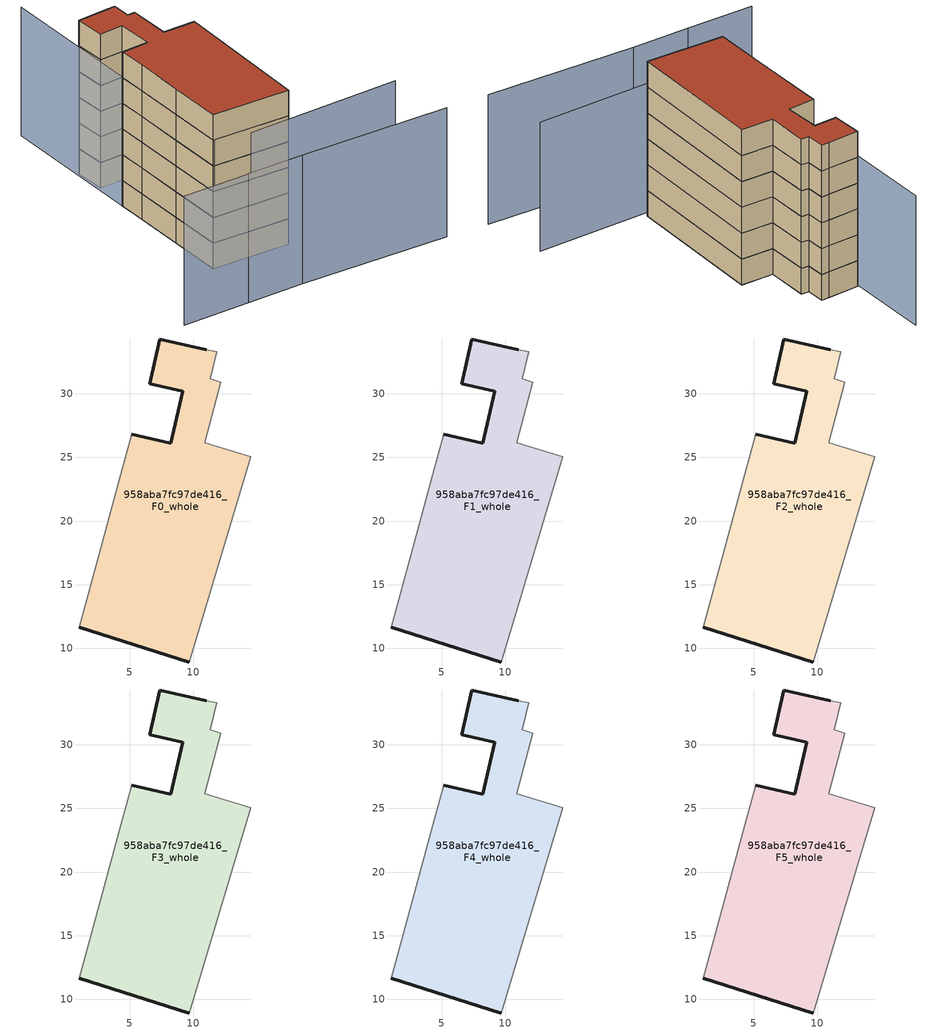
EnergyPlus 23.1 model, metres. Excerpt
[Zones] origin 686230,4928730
958aba7fc97de416_F0_whole
 floor ground (EU_floor_Construction): 9.71,8.92 14.53,25.07 10.91,26.15 12.17,30.9 11.35,31.2 11.87,33.3 11.01,33.47 7.39,34.31 6.57,30.81 9.18,30.2 8.23,26.12 5.16,26.84 4.3,23.66 2.72,17.85 1.04,11.67 z0
 wall outside (EU_wall_Construction): 5.16,26.84 8.23,26.12 9.18,30.2 6.57,30.81 7.39,34.31 11.01,33.47 / 9.71,8.92 1.04,11.67 z0:3
 wall adiabatic (EU_wall_Construction): 1.04,11.67 2.72,17.85 4.3,23.66 5.16,26.84 / 11.01,33.47 11.87,33.3 11.35,31.2 12.17,30.9 10.91,26.15 14.53,25.07 9.71,8.92 z0:3
958aba7fc97de416_F1_whole
 floor to 958aba7fc97de416_F0_whole (EU_floor_Construction): 9.71,8.92 14.53,25.07 10.91,26.15 12.17,30.9 11.35,31.2 11.87,33.3 11.01,33.47 7.39,34.31 6.57,30.81 9.18,30.2 8.23,26.12 5.16,26.84 4.3,23.66 2.72,17.85 1.04,11.67 z3
 wall outside (EU_wall_Construction): 5.16,26.84 8.23,26.12 9.18,30.2 6.57,30.81 7.39,34.31 11.01,33.47 / 9.71,8.92 1.04,11.67 z3:6
 wall adiabatic (EU_wall_Construction): 1.04,11.67 2.72,17.85 4.3,23.66 5.16,26.84 / 11.01,33.47 11.87,33.3 11.35,31.2 12.17,30.9 10.91,26.15 14.53,25.07 9.71,8.92 z3:6
958aba7fc97de416_F2_whole
 floor to 958aba7fc97de416_F1_whole (EU_floor_Construction): 9.71,8.92 14.53,25.07 10.91,26.15 12.17,30.9 11.35,31.2 11.87,33.3 11.01,33.47 7.39,34.31 6.57,30.81 9.18,30.2 8.23,26.12 5.16,26.84 4.3,23.66 2.72,17.85 1.04,11.67 z6
 wall outside (EU_wall_Construction): 5.16,26.84 8.23,26.12 9.18,30.2 6.57,30.81 7.39,34.31 11.01,33.47 / 9.71,8.92 1.04,11.67 z6:9
 wall adiabatic (EU_wall_Construction): 1.04,11.67 2.72,17.85 4.3,23.66 5.16,26.84 / 11.01,33.47 11.87,33.3 11.35,31.2 12.17,30.9 10.91,26.15 14.53,25.07 9.71,8.92 z6:9
958aba7fc97de416_F3_whole
 floor to 958aba7fc97de416_F2_whole (EU_floor_Construction): 9.71,8.92 14.53,25.07 10.91,26.15 12.17,30.9 11.35,31.2 11.87,33.3 11.01,33.47 7.39,34.31 6.57,30.81 9.18,30.2 8.23,26.12 5.16,26.84 4.3,23.66 2.72,17.85 1.04,11.67 z9
 wall outside (EU_wall_Construction): 5.16,26.84 8.23,26.12 9.18,30.2 6.57,30.81 7.39,34.31 11.01,33.47 / 9.71,8.92 1.04,11.67 z9:12
 wall adiabatic (EU_wall_Construction): 1.04,11.67 2.72,17.85 4.3,23.66 5.16,26.84 / 11.01,33.47 11.87,33.3 11.35,31.2 12.17,30.9 10.91,26.15 14.53,25.07 9.71,8.92 z9:12
958aba7fc97de416_F4_whole
 floor to 958aba7fc97de416_F3_whole (EU_floor_Construction): 9.71,8.92 14.53,25.07 10.91,26.15 12.17,30.9 11.35,31.2 11.87,33.3 11.01,33.47 7.39,34.31 6.57,30.81 9.18,30.2 8.23,26.12 5.16,26.84 4.3,23.66 2.72,17.85 1.04,11.67 z12
 wall outside (EU_wall_Construction): 5.16,26.84 8.23,26.12 9.18,30.2 6.57,30.81 7.39,34.31 11.01,33.47 / 9.71,8.92 1.04,11.67 z12:15
 wall adiabatic (EU_wall_Construction): 1.04,11.67 2.72,17.85 4.3,23.66 5.16,26.84 / 11.01,33.47 11.87,33.3 11.35,31.2 12.17,30.9 10.91,26.15 14.53,25.07 9.71,8.92 z12:15
958aba7fc97de416_F5_whole
 floor to 958aba7fc97de416_F4_whole (EU_floor_Construction): 9.71,8.92 14.53,25.07 10.91,26.15 12.17,30.9 11.35,31.2 11.87,33.3 11.01,33.47 7.39,34.31 6.57,30.81 9.18,30.2 8.23,26.12 5.16,26.84 4.3,23.66 2.72,17.85 1.04,11.67 z15
 wall outside (EU_wall_Construction): 5.16,26.84 8.23,26.12 9.18,30.2 6.57,30.81 7.39,34.31 11.01,33.47 / 9.71,8.92 1.04,11.67 z15:18
 wall adiabatic (EU_wall_Construction): 1.04,11.67 2.72,17.85 4.3,23.66 5.16,26.84 / 11.01,33.47 11.87,33.3 11.35,31.2 12.17,30.9 10.91,26.15 14.53,25.07 9.71,8.92 z15:18
 roof outside (EU_roof_Construction): 11.87,33.3 11.35,31.2 12.17,30.9 10.91,26.15 14.53,25.07 9.71,8.92 1.04,11.67 2.72,17.85 4.3,23.66 5.16,26.84 8.23,26.12 9.18,30.2 6.57,30.81 7.39,34.31 11.01,33.47 z18
shading: -2.04,4.67 4.38,2.83 / 4.38,2.83 21.03,-2.5 / 22,5.02 4.64,9.67 / 9.77,43.77 1,11.54 / -9.61,6.82 -2.04,4.66 z0:15
[Building]
EU S2 Campaign: North Axis=0; Terrain=City; Solar Distribution=FullExterior
[Site:Location]
Bologna: Latitude=44.5; Longitude=11.25; Time Zone=1; Elevation=37
[SizingPeriod:WeatherFileDays]
AnnualSizingPeriod: Begin Month=1; Begin Day of Month=1; End Month=12; End Day of Month=31; Day of Week for Start Day=Monday; Use Weather File Daylight Saving Period=No; Use Weather File Rain and Snow Indicators=No
[MATERIAL]
EU_InternalMass_Material: Roughness=MediumRough; Thickness=0.1; Conductivity=1; Density=1800; Specific Heat=900; Thermal Absorptance=0.9; Solar Absorptance=0.7; Visible Absorptance=0.7
[MATERIAL:NOMASS] Roughness=MediumRough; Thermal Absorptance=0.9; Solar Absorptance=0.7; Visible Absorptance=0.7
Name | Thermal Resistance
EU_wall_NoMass | 0.905828
EU_roof_NoMass | 0.37593
EU_floor_NoMass | 0.67114
[CONSTRUCTION]
EU_wall_Construction: EU_wall_NoMass
EU_roof_Construction: EU_roof_NoMass
EU_floor_Construction: EU_floor_NoMass
EU_InternalMass_Construction: EU_InternalMass_Material
[ZONE] Type=1; Multiplier=1; Ceiling Height=autocalculate; Floor Area=autocalculate; Part of Total Floor Area=Yes
Name | Volume
958aba7fc97de416_F0_whole | 540.301
958aba7fc97de416_F1_whole; 958aba7fc97de416_F2_whole; 958aba7fc97de416_F3_whole; 958aba7fc97de416_F4_whole; 958aba7fc97de416_F5_whole | 540.302
[INTERNALMASS] Construction=EU_InternalMass_Construction; Surface Area=180.1
Name | Zone or ZoneList
958aba7fc97de416_F0_whole_EU_InternalMass | 958aba7fc97de416_F0_whole
958aba7fc97de416_F1_whole_EU_InternalMass | 958aba7fc97de416_F1_whole
958aba7fc97de416_F2_whole_EU_InternalMass | 958aba7fc97de416_F2_whole
958aba7fc97de416_F3_whole_EU_InternalMass | 958aba7fc97de416_F3_whole
958aba7fc97de416_F4_whole_EU_InternalMass | 958aba7fc97de416_F4_whole
958aba7fc97de416_F5_whole_EU_InternalMass | 958aba7fc97de416_F5_whole
[OTHEREQUIPMENT] Fuel Type=Electricity; Design Level Calculation Method=Watts/Area; Power per Zone Floor Area=1; Fraction Latent=0; Fraction Radiant=0; Fraction Lost=0; Carbon Dioxide Generation Rate=0; EndUse Subcategory=EU_Step8_InternalGains
Name | Zone or ZoneList or Space or SpaceList | Schedule
EU_Step8_InternalGain_958aba7fc97de416_F0_whole_f000 | 958aba7fc97de416_F0_whole | EU_Step8_GainSchedule_958aba7fc97de416_F0_whole_f000
EU_Step8_InternalGain_958aba7fc97de416_F1_whole_f000 | 958aba7fc97de416_F1_whole | EU_Step8_GainSchedule_958aba7fc97de416_F1_whole_f000
EU_Step8_InternalGain_958aba7fc97de416_F2_whole_f000 | 958aba7fc97de416_F2_whole | EU_Step8_GainSchedule_958aba7fc97de416_F2_whole_f000
EU_Step8_InternalGain_958aba7fc97de416_F3_whole_f000 | 958aba7fc97de416_F3_whole | EU_Step8_GainSchedule_958aba7fc97de416_F3_whole_f000
EU_Step8_InternalGain_958aba7fc97de416_F4_whole_f000 | 958aba7fc97de416_F4_whole | EU_Step8_GainSchedule_958aba7fc97de416_F4_whole_f000
EU_Step8_InternalGain_958aba7fc97de416_F5_whole_f000 | 958aba7fc97de416_F5_whole | EU_Step8_GainSchedule_958aba7fc97de416_F5_whole_f000
[ZONEVENTILATION:DESIGNFLOWRATE] Schedule=EU_AlwaysOn; Design Flow Rate Calculation Method=AirChanges/Hour; Air Changes per Hour=0.73129; Ventilation Type=Natural; Fan Pressure Rise=0; Fan Total Efficiency=1; Constant Term Coefficient=1; Temperature Term Coefficient=0; Velocity Term Coefficient=0; Velocity Squared Term Coefficient=0; Minimum Indoor Temperature=-100; Maximum Indoor Temperature=100; Delta Temperature=-100; Minimum Outdoor Temperature=-100; Maximum Outdoor Temperature=100; Maximum Wind Speed=40
Name | Zone or ZoneList or Space or SpaceList
EU_ConstantAir_958aba7fc97de416_F0_whole | 958aba7fc97de416_F0_whole
EU_ConstantAir_958aba7fc97de416_F1_whole | 958aba7fc97de416_F1_whole
EU_ConstantAir_958aba7fc97de416_F2_whole | 958aba7fc97de416_F2_whole
EU_ConstantAir_958aba7fc97de416_F3_whole | 958aba7fc97de416_F3_whole
EU_ConstantAir_958aba7fc97de416_F4_whole | 958aba7fc97de416_F4_whole
EU_ConstantAir_958aba7fc97de416_F5_whole | 958aba7fc97de416_F5_whole
[HVACTEMPLATE:THERMOSTAT] Constant Heating Setpoint=20; Constant Cooling Setpoint=50
EU_HeatOnly_958aba7fc97de416_F0_whole; EU_HeatOnly_958aba7fc97de416_F1_whole; EU_HeatOnly_958aba7fc97de416_F2_whole; EU_HeatOnly_958aba7fc97de416_F3_whole; EU_HeatOnly_958aba7fc97de416_F4_whole; EU_HeatOnly_958aba7fc97de416_F5_whole
[HVACTEMPLATE:ZONE:IDEALLOADSAIRSYSTEM] System Availability Schedule=EU_AlwaysOn; Maximum Heating Supply Air Temperature=50; Minimum Cooling Supply Air Temperature=13; Maximum Heating Supply Air Humidity Ratio=0.0156; Minimum Cooling Supply Air Humidity Ratio=0.0077; Heating Limit=NoLimit; Cooling Limit=NoLimit; Heating Availability Schedule=EU_AlwaysOn; Cooling Availability Schedule=EU_CoolingOff; Dehumidification Control Type=ConstantSensibleHeatRatio; Cooling Sensible Heat Ratio=0.7; Dehumidification Setpoint=60; Humidification Control Type=None; Humidification Setpoint=30; Outdoor Air Method=None; Outdoor Air Flow Rate per Person=0.00944; Outdoor Air Flow Rate per Zone Floor Area=0; Outdoor Air Flow Rate per Zone=0; Demand Controlled Ventilation Type=None; Outdoor Air Economizer Type=NoEconomizer; Heat Recovery Type=None; Sensible Heat Recovery Effectiveness=0.7; Latent Heat Recovery Effectiveness=0.65
Name | Template Thermostat
958aba7fc97de416_F0_whole | EU_HeatOnly_958aba7fc97de416_F0_whole
958aba7fc97de416_F1_whole | EU_HeatOnly_958aba7fc97de416_F1_whole
958aba7fc97de416_F2_whole | EU_HeatOnly_958aba7fc97de416_F2_whole
958aba7fc97de416_F3_whole | EU_HeatOnly_958aba7fc97de416_F3_whole
958aba7fc97de416_F4_whole | EU_HeatOnly_958aba7fc97de416_F4_whole
958aba7fc97de416_F5_whole | EU_HeatOnly_958aba7fc97de416_F5_whole
[SIZING:ZONE] Zone Cooling Design Supply Air Temperature Input Method=SupplyAirTemperature; Zone Cooling Design Supply Air Temperature=13; Zone Heating Design Supply Air Temperature Input Method=SupplyAirTemperature; Zone Heating Design Supply Air Temperature=50; Zone Cooling Design Supply Air Humidity Ratio=0.008; Zone Heating Design Supply Air Humidity Ratio=0.008; Cooling Design Air Flow Method=DesignDay; Cooling Design Air Flow Rate=0; Cooling Minimum Air Flow per Zone Floor Area=0.000762; Cooling Minimum Air Flow=0; Cooling Minimum Air Flow Fraction=0.2; Heating Design Air Flow Method=DesignDay; Heating Design Air Flow Rate=0; Heating Maximum Air Flow per Zone Floor Area=0.002032; Heating Maximum Air Flow=0.141576; Heating Maximum Air Flow Fraction=0.3; Account for Dedicated Outdoor Air System=No; Dedicated Outdoor Air System Control Strategy=NeutralSupplyAir; Dedicated Outdoor Air Low Setpoint Temperature for Design=autosize; Dedicated Outdoor Air High Setpoint Temperature for Design=autosize; Zone Load Sizing Method=Sensible Load Only No Latent Load; Zone Latent Cooling Design Supply Air Humidity Ratio Input Method=HumidityRatioDifference; Zone Cooling Design Supply Air Humidity Ratio Difference=0.005; Zone Latent Heating Design Supply Air Humidity Ratio Input Method=HumidityRatioDifference; Zone Humidification Design Supply Air Humidity Ratio Difference=0.005
958aba7fc97de416_F0_whole; 958aba7fc97de416_F1_whole; 958aba7fc97de416_F2_whole; 958aba7fc97de416_F3_whole; 958aba7fc97de416_F4_whole; 958aba7fc97de416_F5_whole
[SCHEDULE:CONSTANT]
Name | Hourly Value
EU_AlwaysOn | 1
EU_CoolingOff | 0
[SCHEDULE:FILE] Column Number=1; Rows to Skip at Top=0; Number of Hours of Data=8760; Column Separator=Comma; Interpolate to Timestep=No; Minutes per Item=60; Adjust Schedule for Daylight Savings=Yes
Name | File
EU_Step8_GainSchedule_958aba7fc97de416_F0_whole_f000 | ../../schedules/958aba7fc97de416/958aba7fc97de416_F0_whole_f000_gain.csv
EU_Step8_GainSchedule_958aba7fc97de416_F1_whole_f000 | ../../schedules/958aba7fc97de416/958aba7fc97de416_F1_whole_f000_gain.csv
EU_Step8_GainSchedule_958aba7fc97de416_F2_whole_f000 | ../../schedules/958aba7fc97de416/958aba7fc97de416_F2_whole_f000_gain.csv
EU_Step8_GainSchedule_958aba7fc97de416_F3_whole_f000 | ../../schedules/958aba7fc97de416/958aba7fc97de416_F3_whole_f000_gain.csv
EU_Step8_GainSchedule_958aba7fc97de416_F4_whole_f000 | ../../schedules/958aba7fc97de416/958aba7fc97de416_F4_whole_f000_gain.csv
EU_Step8_GainSchedule_958aba7fc97de416_F5_whole_f000 | ../../schedules/958aba7fc97de416/958aba7fc97de416_F5_whole_f000_gain.csv
